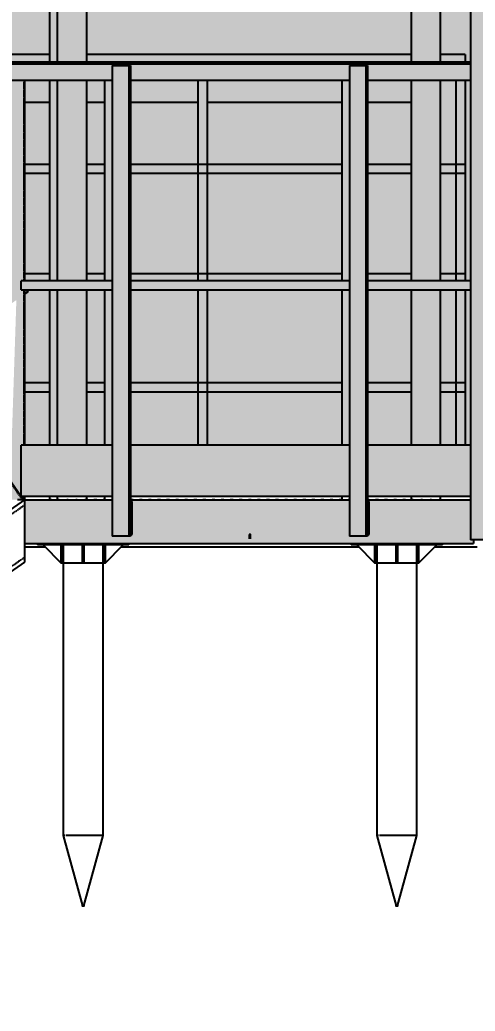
# Model space of a CAD drawing. Header units: millimetres. Extents: x 2162 to 93478, y -2737 to 52379.
# Drawn here: x 69810 to 71059, y 43236 to 45953 of the extents above; entities that cross this region are included whole.
import ezdxf

# ---------------------------------------------------------------- set-up
doc = ezdxf.new("R2010")
doc.units = ezdxf.units.MM
doc.linetypes.add('Штрих 2 х 1 мм', pattern=[3, 2, -1])
doc.layers.add('dimension', color=4, linetype='Continuous')
doc.styles.add('KOTE', font='romrust.shx', dxfattribs={"width": 0.8})
doc.dimstyles.new('ayala 100', dxfattribs={"dimscale": 50, "dimtxt": 6, "dimasz": 4.4, "dimexe": 3, "dimexo": 5, "dimgap": 1, "dimtad": 1, "dimtoh": 1, "dimdec": 0, "dimzin": 9, "dimdsep": 46, "dimtxsty": 'KOTE', "dimblk": 'ARCHTICK', "dimcen": 0, "dimdle": 3, "dimclrd": 4, "dimclre": 4, "dimclrt": 3, "dimadec": 0, "dimazin": 0, "dimtfac": 0.666667, "dimtdec": 0, "dimtix": 1, "dimtmove": 1, "dimatfit": 0, "dimfxl": 1, "dimtvp": 1, "dimtolj": 1, "dimarcsym": 0})

# ---------------------------------------------------------------- blocks, each defined once
blk = doc.blocks.new('_ArchTick')
at = {"color": 0, "linetype": 'ByBlock', "const_width": 0.15}
blk.add_lwpolyline([(-0.5, -0.5), (0.5, 0.5)], dxfattribs=at)
blk = doc.blocks.new('*D84')
at = {"layer": 'Defpoints', "color": 0, "transparency": 16777216}
for p in [(89203.7, 43687.6), (68603.7, 43380.8), (89203.7, 42288.2)]:
    blk.add_point(p, dxfattribs=at)
at = {"layer": 'dimension', "color": 4, "lineweight": -2, "transparency": 16777216}
for p, q in [((89203.7, 43437.6), (89203.7, 42138.2)), ((68603.7, 43130.8), (68603.7, 42138.2)), ((68453.7, 42288.2), (89353.7, 42288.2))]:
    blk.add_line(p, q, dxfattribs=at)
at = {"layer": 'dimension', "color": 4, "lineweight": -2, "transparency": 16777216, "xscale": 220, "yscale": 220, "zscale": 220, "rotation": 180}
blk.add_blockref('_ArchTick', (68603.7, 42288.2), dxfattribs=at)
at = {"layer": 'dimension', "color": 4, "lineweight": -2, "transparency": 16777216, "xscale": 220, "yscale": 220, "zscale": 220}
blk.add_blockref('_ArchTick', (89203.7, 42288.2), dxfattribs=at)
at = {"layer": 'dimension', "color": 3, "transparency": 16777216, "insert": (78903.7, 42488.2), "char_height": 300, "attachment_point": 5, "style": 'KOTE'}
blk.add_mtext('\\A1;20600', dxfattribs=at)

msp = doc.modelspace()

# ---------------------------------------------------------------- hatches: boundary and pattern name
at = {"true_color": 0x61993b}
h = msp.add_hatch(color=85, dxfattribs=at)
h.dxf.hatch_style = 1
h.paths.add_polyline_path([(71277.7, 47867.7), (71100.7, 47867.7), (71100.7, 44687.7), (71277.7, 44687.7)])
h.paths.add_polyline_path([(71277.7, 44687.7), (71100.7, 44687.7), (71100.7, 44527.7), (71277.7, 44527.7)])
h.paths.add_polyline_path([(71085.7, 44687.7), (71045.7, 44687.7), (71045.7, 44527.7), (71085.7, 44527.7)])
h.paths.add_polyline_path([(71100.7, 44687.7), (71085.7, 44687.7), (71085.7, 44527.7), (71100.7, 44527.7)])
h.paths.add_polyline_path([(71100.7, 47867.7), (71085.7, 47867.7), (71085.7, 44687.7), (71100.7, 44687.7)])
h.paths.add_polyline_path([(71085.7, 47867.7), (71045.7, 47867.7), (71045.7, 44687.7), (71085.7, 44687.7)])
h.paths.add_polyline_path([(71415.7, 47867.7), (71277.7, 47867.7), (71277.7, 44687.7), (71415.7, 44687.7)])
h.paths.add_polyline_path([(71415.7, 44687.7), (71277.7, 44687.7), (71277.7, 44527.7), (71415.7, 44527.7)])
h.paths.add_polyline_path([(71277.7, 47927.7), (71100.7, 47927.7), (71100.7, 47867.7), (71277.7, 47867.7)])
h.paths.add_polyline_path([(71085.7, 47927.7), (71045.7, 47927.7), (71045.7, 47867.7), (71085.7, 47867.7)])
h.paths.add_polyline_path([(71100.7, 47927.7), (71085.7, 47927.7), (71085.7, 47867.7), (71100.7, 47867.7)])
h.paths.add_polyline_path([(71415.7, 47927.7), (71277.7, 47927.7), (71277.7, 47867.7), (71415.7, 47867.7)])
at = {"true_color": 0xecece7}
h = msp.add_hatch(color=254, dxfattribs=at)
h.dxf.hatch_style = 1
h.paths.add_polyline_path([(71045.7, 47824.7), (69463.7, 47488.4), (69462.4, 47494.3), (69455.7, 47526), (69446.8, 47567.6), (70858.2, 47867.6), (70608.5, 47867.6), (68845.7, 47492.9), (68845.7, 46927.6), (69892.6, 46927.6), (69892.6, 46987.6), (69563.7, 46987.6), (69523.7, 46987.6), (69523.7, 47065.1), (69523.2, 47066.1), (69502.7, 47066.1), (69492.7, 47046.6), (69492.7, 47290.6), (69502.2, 47309.2), (69523.7, 47309.2), (69544.2, 47269.1), (69544.4, 47269.1), (69564.4, 47308.2), (69584.4, 47308.2), (69604.4, 47269.1), (69732.9, 47269.1), (69752.9, 47308.2), (69772.9, 47308.2), (69792.9, 47269.1), (69794.4, 47269.1), (69814.4, 47308.2), (69834.4, 47308.2), (69854.4, 47269.1), (69982.9, 47269.1), (70002.9, 47308.2), (70022.2, 47308.2), (70022.2, 47309.2), (70043.7, 47309.2), (70054.3, 47288.4), (70064.4, 47308.2), (70084.4, 47308.2), (70104.4, 47308.2), (70124.4, 47269.1), (70232.9, 47269.1), (70252.9, 47308.2), (70272.9, 47308.2), (70292.9, 47308.2), (70303.7, 47287.1), (70314.4, 47308.2), (70334.4, 47308.2), (70354.4, 47308.2), (70374.4, 47269.1), (70482.9, 47269.1), (70502.9, 47308.2), (70522.9, 47308.2), (70542.9, 47308.2), (70553, 47288.4), (70564.2, 47310.1), (70564.2, 47309.2), (70585.2, 47309.2), (70604.4, 47308.2), (70624.4, 47269.1), (70752.9, 47269.1), (70772.9, 47308.2), (70792.9, 47308.2), (70812.9, 47269.1), (70814.4, 47269.1), (70834.4, 47308.2), (70854.4, 47308.2), (70874.4, 47269.1), (71002.9, 47269.1), (71022.9, 47308.2), (71045.7, 47308.2)])
h.paths.add_polyline_path([(69892.6, 46927.6), (68845.7, 46927.6), (68845.7, 45727.6), (69347.5, 45727.6), (69484.6, 45823.6), (69484.6, 45837.6), (69504.6, 45837.6), (69516.1, 45821.2), (69504.6, 45813.2), (69504.6, 45727.6), (69533.7, 45727.6), (69533.7, 45817.6), (69558.7, 45817.6), (69558.7, 45727.6), (69591.5, 45727.6), (69591.5, 45817.6), (69591.2, 45837.6, -1), (69551.2, 45837.6, -1), (69591.2, 45837.6), (69591.5, 45857.6), (69892.6, 45857.6)])
h.paths.add_polyline_path([(70883.7, 46927.6), (69993.7, 46927.6), (69993.7, 45857.6), (70883.7, 45857.6)])
h.paths.add_polyline_path([(71045.7, 46927.6), (70963.7, 46927.6), (70963.7, 45857.6), (71031.5, 45857.6), (71031.5, 45837.6), (71045.7, 45837.6)])
h.paths.add_polyline_path([(69347.5, 45727.6), (68845.7, 45727.6), (68845.7, 45376.2)])
h.paths.add_polyline_path([(69484.6, 45614.9), (69484.6, 45727.6), (69382.4, 45727.6), (68949.8, 45424.7), (69036.4, 45301.1)])
h.paths.add_polyline_path([(68933.5, 45413.3), (68845.7, 45351.8), (68845.7, 45167.6), (69020, 45289.6)])
h.paths.add_polyline_path([(69038.4, 45263.4), (68845.7, 45128.4), (68845.7, 44788.4), (69198.2, 45035.2)])
h.paths.add_polyline_path([(69398.1, 45175.2), (69238.4, 45403.4), (69054.8, 45274.8), (69214.5, 45046.7)])
h.paths.add_polyline_path([(69484.6, 45575.8), (69268.9, 45424.7), (69428.6, 45196.6), (69484.6, 45235.8)])
h.paths.add_polyline_path([(69296.2, 44895.2), (69221.1, 45002.5), (68845.7, 44739.6), (68845.7, 44687.6), (68999.7, 44687.6)])
h.paths.add_polyline_path([(69484.6, 45027.2), (69484.6, 45051.7), (69421.1, 45142.5), (69237.5, 45013.9), (69312.6, 44906.7)])
h.paths.add_polyline_path([(69326.1, 44852.6), (69090.5, 44687.6), (69441.6, 44687.6)])
h.paths.add_polyline_path([(69484.6, 44963.6), (69342.4, 44864), (69466, 44687.6), (69484.6, 44687.6)])
h.paths.add_polyline_path([(69616.5, 44863.4), (69616.5, 44687.6), (69739.6, 44687.6)])
h.paths.add_polyline_path([(69591.5, 44899.1), (69558.7, 44945.9), (69558.7, 44932.6), (69558.7, 44687.6), (69591.5, 44687.6)])
h.paths.add_polyline_path([(69782.6, 44932.6), (69616.5, 44932.6), (69616.5, 44928.3), (69782.6, 44691)])
h.paths.add_polyline_path([(69782.6, 45172.2), (69616.5, 45055.9), (69616.5, 44957.6), (69782.6, 44957.6)])
h.paths.add_polyline_path([(69778, 45232.6), (69616.5, 45232.6), (69616.5, 45119.5)])
h.paths.add_polyline_path([(69558.7, 45232.6), (69533.7, 45232.6), (69533.7, 45061.5), (69558.7, 45079)])
h.paths.add_polyline_path([(69616.5, 45232.6), (69591.5, 45232.6), (69591.5, 45102), (69616.5, 45119.5)])
h.paths.add_polyline_path([(69616.5, 45055.9), (69591.5, 45038.4), (69591.5, 44964), (69596, 44957.6), (69616.5, 44957.6)])
h.paths.add_polyline_path([(69782.6, 45532.6), (69616.5, 45532.6), (69616.5, 45257.6), (69782.6, 45257.6)])
h.paths.add_polyline_path([(69616.5, 45532.6), (69591.5, 45532.6), (69591.5, 45257.6), (69616.5, 45257.6)])
h.paths.add_polyline_path([(69558.7, 45532.6), (69533.7, 45532.6), (69533.7, 45257.6), (69558.7, 45257.6)])
h.paths.add_polyline_path([(69782.6, 45727.6), (69701.4, 45727.6), (69616.5, 45668.1), (69616.5, 45557.6), (69782.6, 45557.6)])
h.paths.add_polyline_path([(69616.5, 45668.1), (69591.5, 45650.6), (69591.5, 45557.6), (69616.5, 45557.6)])
h.paths.add_polyline_path([(69558.7, 45627.6), (69533.7, 45610.1), (69533.7, 45557.6), (69558.7, 45557.6)])
h.paths.add_polyline_path([(69558.7, 45727.6), (69533.7, 45727.6), (69533.7, 45649.3), (69558.7, 45666.8)])
h.paths.add_polyline_path([(69616.5, 45727.6), (69591.5, 45727.6), (69591.5, 45689.8), (69616.5, 45707.3)])
h.paths.add_polyline_path([(69616.5, 45817.6), (69591.5, 45817.6), (69591.5, 45727.6), (69616.5, 45727.6)], flags=17)
h.paths.add_polyline_path([(69558.7, 45817.6), (69533.7, 45817.6), (69533.7, 45727.6), (69558.7, 45727.6)], flags=17)
h.paths.add_polyline_path([(69484.6, 45799.2), (69382.4, 45727.6), (69484.6, 45727.6)], flags=17)
h.paths.add_polyline_path([(69732.6, 45817.6), (69616.5, 45817.6), (69616.5, 45727.6), (69645.5, 45727.6), (69732.6, 45788.6), (69732.6, 45789.4)], flags=17)
h.paths.add_polyline_path([(69782.6, 45784.5), (69701.4, 45727.6), (69782.6, 45727.6)])
at = {"true_color": 0x61993b}
h = msp.add_hatch(color=85, dxfattribs=at)
h.dxf.hatch_style = 1
h.paths.add_polyline_path([(70883.7, 46987.6), (70083.7, 46987.6), (69993.7, 46987.6), (69993.7, 46927.6), (70883.7, 46927.6)])
h.paths.add_polyline_path([(69993.7, 46987.6), (69913.7, 46987.6), (69913.7, 45837.6), (69993.7, 45837.6)])
h.paths.add_polyline_path([(70963.7, 46987.6), (70883.7, 46987.6), (70883.7, 45837.6), (70963.7, 45837.6)])
h.paths.add_polyline_path([(71045.7, 46987.6), (70963.7, 46987.6), (70963.7, 46927.6), (71045.7, 46927.6)])
h.paths.add_polyline_path([(69913.7, 46987.6), (69892.6, 46987.6), (69892.6, 45837.6), (69913.7, 45837.6)])
h.paths.add_polyline_path([(70543.7, 47025.3), (70522.9, 47065.9), (70502.9, 47026.7), (70312.9, 47026.7), (70292.9, 47026.7), (70272.9, 47065.9), (70252.9, 47026.7), (70063.7, 47026.7), (70063.7, 46994), (70083.7, 46994), (70083.7, 46987.6), (70563.7, 46987.6), (70563.7, 46993.5), (70543.7, 46993.5)])
at = {"true_color": 0xecece7}
h = msp.add_hatch(color=254, dxfattribs=at)
h.dxf.hatch_style = 1
h.paths.add_polyline_path([(69892.6, 45857.6), (69591.5, 45857.6), (69591.5, 45837.6), (69591.5, 45817.6), (69616.5, 45817.6), (69732.6, 45817.6), (69732.6, 45827.1), (69732.6, 45832.6), (69732.6, 45834.4), (69732.6, 45837.6), (69753.7, 45837.6), (69892.6, 45837.6)])
at = {"true_color": 0x61993b}
h = msp.add_hatch(color=85, dxfattribs=at)
h.dxf.hatch_style = 1
h.paths.add_polyline_path([(70963.7, 45787.6), (70883.7, 45787.6), (70883.7, 45237.6), (70963.7, 45237.6)])
h.paths.add_polyline_path([(71045.7, 45832.6), (69753.7, 45832.6), (69753.7, 45827.1), (69753.7, 45789.4), (69753.7, 45787.6), (70063.7, 45787.6), (70063.7, 45827.6), (70065.5, 45827.6), (70103.2, 45827.6), (70108.7, 45827.6), (70110.5, 45827.6), (70113.7, 45827.6), (70113.7, 45787.6), (70713.7, 45787.6), (70713.7, 45827.6), (70715.5, 45827.6), (70753.2, 45827.6), (70758.7, 45827.6), (70760.5, 45827.6), (70763.7, 45827.6), (70763.7, 45787.6), (71045.7, 45787.6)])
h.paths.add_polyline_path([(70883.7, 45857.6), (69993.7, 45857.6), (69993.7, 45837.6), (70883.7, 45837.6)])
h.paths.add_polyline_path([(71031.5, 45857.6), (70963.7, 45857.6), (70963.7, 45837.6), (71031.5, 45837.6)])
h.paths.add_polyline_path([(71031.5, 45787.6), (71006.5, 45787.6), (71006.5, 45557.6), (71031.5, 45557.6)])
h.paths.add_polyline_path([(71031.5, 45532.6), (71006.5, 45532.6), (71006.5, 45257.6), (71031.5, 45257.6)])
h.paths.add_polyline_path([(71031.5, 45557.6), (71006.5, 45557.6), (71006.5, 45532.6), (71031.5, 45532.6)])
h.paths.add_polyline_path([(71006.5, 45557.6), (70963.7, 45557.6), (70963.7, 45532.6), (71006.5, 45532.6)])
h.paths.add_polyline_path([(70883.7, 45557.6), (70763.7, 45557.6), (70763.7, 45532.6), (70883.7, 45532.6)])
h.paths.add_polyline_path([(70692.6, 45557.6), (70324, 45557.6), (70324, 45532.6), (70692.6, 45532.6)])
h.paths.add_polyline_path([(70324, 45557.6), (70299, 45557.6), (70299, 45532.6), (70324, 45532.6)])
h.paths.add_polyline_path([(70324, 45787.6), (70299, 45787.6), (70299, 45557.6), (70324, 45557.6)])
h.paths.add_polyline_path([(70299, 45557.6), (70113.7, 45557.6), (70113.7, 45532.6), (70299, 45532.6)])
h = msp.add_hatch(color=85, dxfattribs=at)
h.dxf.hatch_style = 1
h.paths.add_polyline_path([(70113.7, 45827.8), (70063.7, 45827.8), (70063.7, 44682.5), (70063.7, 44537.8), (70113.7, 44537.8), (70113.8, 44612.8)])
h = msp.add_hatch(color=85, dxfattribs=at)
h.dxf.hatch_style = 1
h.paths.add_polyline_path([(70763.2, 45828.2), (70713.2, 45828.2), (70713.2, 44682.9), (70713.2, 44538.2), (70763.2, 44538.2), (70763.2, 44613.2)])
at = {"true_color": 0xecece7}
h = msp.add_hatch(color=254, dxfattribs=at)
h.dxf.hatch_style = 1
h.paths.add_polyline_path([(69892.6, 45787.6), (69823.7, 45787.6), (69823.7, 45727.6), (69892.6, 45727.6)])
h.paths.add_polyline_path([(69892.6, 45727.6), (69823.7, 45727.6), (69823.7, 45557.6), (69892.6, 45557.6)])
h.paths.add_polyline_path([(70042.6, 45787.6), (69993.7, 45787.6), (69993.7, 45727.6), (70042.6, 45727.6)])
h.paths.add_polyline_path([(70042.6, 45727.6), (69993.7, 45727.6), (69993.7, 45557.6), (70042.6, 45557.6)])
at = {"true_color": 0x61993b}
h = msp.add_hatch(color=85, dxfattribs=at)
h.dxf.hatch_style = 1
h.paths.add_polyline_path([(69993.7, 45787.6), (69913.7, 45787.6), (69913.7, 45237.6), (69993.7, 45237.6)])
h.paths.add_polyline_path([(69993.7, 45212.6), (69913.7, 45212.6), (69913.7, 44787.6), (69993.7, 44787.6)])
h.paths.add_polyline_path([(69913.7, 45212.6), (69892.6, 45212.6), (69892.6, 44787.6), (69913.7, 44787.6)])
h.paths.add_polyline_path([(69913.7, 45787.6), (69892.6, 45787.6), (69892.6, 45237.6), (69913.7, 45237.6)])
h = msp.add_hatch(color=85, dxfattribs=at)
h.dxf.hatch_style = 1
h.paths.add_polyline_path([(70067.8, 45787.4), (70042.8, 45787.4), (70042.7, 44787.7), (70067.7, 44787.7)])
at = {"true_color": 0xecece7}
h = msp.add_hatch(color=254, dxfattribs=at)
h.dxf.hatch_style = 1
h.paths.add_polyline_path([(70692.6, 45727.6), (70324, 45727.6), (70324, 45557.6), (70692.6, 45557.6)])
h.paths.add_polyline_path([(70299, 45727.6), (70113.7, 45727.6), (70113.7, 45557.6), (70299, 45557.6)])
h.paths.add_polyline_path([(70692.6, 45787.6), (70324, 45787.6), (70324, 45727.6), (70692.6, 45727.6)])
h.paths.add_polyline_path([(70299, 45787.6), (70113.7, 45787.6), (70113.7, 45727.6), (70299, 45727.6)])
h.paths.add_polyline_path([(70883.7, 45727.6), (70763.7, 45727.6), (70763.7, 45557.6), (70883.7, 45557.6)])
h.paths.add_polyline_path([(70883.7, 45787.6), (70763.7, 45787.6), (70763.7, 45727.6), (70883.7, 45727.6)])
h.paths.add_polyline_path([(71006.5, 45787.6), (70963.7, 45787.6), (70963.7, 45557.6), (71006.5, 45557.6)])
h.paths.add_polyline_path([(71045.7, 45787.6), (71031.5, 45787.6), (71031.5, 45237.6), (71045.7, 45237.6)])
h.paths.add_polyline_path([(70692.6, 45532.6), (70324, 45532.6), (70324, 45257.6), (70692.6, 45257.6)])
h.paths.add_polyline_path([(70299, 45532.6), (70113.7, 45532.6), (70113.7, 45257.6), (70299, 45257.6)])
h.paths.add_polyline_path([(70299, 45212.6), (70113.7, 45212.6), (70113.7, 44957.6), (70299, 44957.6)])
h.paths.add_polyline_path([(70692.6, 45212.6), (70324, 45212.6), (70324, 44957.6), (70692.6, 44957.6)])
h.paths.add_polyline_path([(70883.7, 45532.6), (70763.7, 45532.6), (70763.7, 45257.6), (70883.7, 45257.6)])
h.paths.add_polyline_path([(71006.5, 45532.6), (70963.7, 45532.6), (70963.7, 45257.6), (71006.5, 45257.6)])
h.paths.add_polyline_path([(70883.7, 45212.6), (70763.7, 45212.6), (70763.7, 44957.6), (70883.7, 44957.6)])
h.paths.add_polyline_path([(71006.5, 45212.6), (70963.7, 45212.6), (70963.7, 44957.6), (71006.5, 44957.6)])
at = {"true_color": 0x61993b}
h = msp.add_hatch(color=85, dxfattribs=at)
h.dxf.hatch_style = 1
h.paths.add_polyline_path([(70324, 45787.6), (70299, 45787.6), (70299, 45557.6), (70324, 45557.6)])
h = msp.add_hatch(color=85, dxfattribs=at)
h.dxf.hatch_style = 1
h.paths.add_polyline_path([(70717.8, 45787.3), (70692.8, 45787.3), (70692.6, 44787.6), (70717.6, 44787.6)])
h = msp.add_hatch(color=85, dxfattribs=at)
h.dxf.hatch_style = 1
h.paths.add_polyline_path([(71031.7, 45787.2), (71006.7, 45787.2), (71006.5, 44787.5), (71031.5, 44787.5)])
h = msp.add_hatch(color=85, dxfattribs=at)
h.dxf.hatch_style = 1
h.paths.add_polyline_path([(69823.7, 45785.8), (69784.6, 45785.9), (69782.6, 45235.8), (69784.6, 45173.6), (69800.6, 45184.9), (69782.6, 44637.6), (69823.7, 44637.6)])
h = msp.add_hatch(color=85, dxfattribs=at)
h.dxf.hatch_style = 1
h.paths.add_polyline_path([(70042.6, 45557.6), (69993.7, 45557.6), (69993.7, 45532.6), (70042.6, 45532.6)])
h.paths.add_polyline_path([(69892.6, 45557.6), (69823.7, 45557.6), (69823.7, 45532.6), (69892.6, 45532.6)])
at = {"true_color": 0xecece7}
h = msp.add_hatch(color=254, dxfattribs=at)
h.dxf.hatch_style = 1
h.paths.add_polyline_path([(69892.6, 45532.6), (69823.7, 45532.6), (69823.7, 45257.6), (69892.6, 45257.6)])
h.paths.add_polyline_path([(70042.6, 45532.6), (69993.7, 45532.6), (69993.7, 45257.6), (70042.6, 45257.6)])
h.paths.add_polyline_path([(69892.6, 45212.6), (69829, 45212.6), (69832.7, 45207.3), (69823.7, 45201), (69823.7, 44957.6), (69892.6, 44957.6)])
h.paths.add_polyline_path([(70042.6, 45212.6), (69993.7, 45212.6), (69993.7, 44957.6), (70042.6, 44957.6)])
h.paths.add_polyline_path([(70042.6, 45257.6), (69993.7, 45257.6), (69993.7, 45237.6), (70042.6, 45237.6)])
h.paths.add_polyline_path([(69892.6, 45257.6), (69823.7, 45257.6), (69823.7, 45237.6), (69892.6, 45237.6)])
at = {"true_color": 0x61993b}
h = msp.add_hatch(color=85, dxfattribs=at)
h.dxf.hatch_style = 1
h.paths.add_polyline_path([(70324, 45532.6), (70299, 45532.6), (70298.9, 44787.7), (70323.9, 44787.7)])
at = {"true_color": 0xecece7}
h = msp.add_hatch(color=254, dxfattribs=at)
h.dxf.hatch_style = 1
h.paths.add_polyline_path([(70299, 45257.6), (70113.7, 45257.6), (70113.7, 45237.6), (70299, 45237.6)])
h.paths.add_polyline_path([(70692.6, 45257.6), (70324, 45257.6), (70324, 45237.6), (70692.6, 45237.6)])
h.paths.add_polyline_path([(70883.7, 45257.6), (70763.7, 45257.6), (70763.7, 45237.6), (70883.7, 45237.6)])
h.paths.add_polyline_path([(71006.5, 45257.6), (70963.7, 45257.6), (70963.7, 45237.6), (71006.5, 45237.6)])
h.paths.add_polyline_path([(71045.7, 45237.6), (70763.7, 45237.6), (70763.7, 45212.6), (71045.7, 45212.6)])
at = {"true_color": 0x61993b}
h = msp.add_hatch(color=85, dxfattribs=at)
h.dxf.hatch_style = 1
h.paths.add_polyline_path([(70995.8, 45212.5), (70995.8, 45237.5), (69813.6, 45237.7), (69813.6, 45212.7)])
at = {"true_color": 0xecece7}
h = msp.add_hatch(color=254, dxfattribs=at)
h.dxf.hatch_style = 1
h.paths.add_polyline_path([(70299, 44932.6), (70113.7, 44932.6), (70113.7, 44787.6), (70299, 44787.6)])
h.paths.add_polyline_path([(70692.6, 44932.6), (70324, 44932.6), (70324, 44787.6), (70692.6, 44787.6)])
h.paths.add_polyline_path([(70883.7, 44932.6), (70763.7, 44932.6), (70763.7, 44787.6), (70883.7, 44787.6)])
h.paths.add_polyline_path([(71006.5, 44932.6), (70963.7, 44932.6), (70963.7, 44787.6), (71006.5, 44787.6)])
h.paths.add_polyline_path([(71045.7, 45212.6), (71031.5, 45212.6), (71031.5, 44787.6), (71045.7, 44787.6)])
at = {"true_color": 0x61993b}
h = msp.add_hatch(color=85, dxfattribs=at)
h.dxf.hatch_style = 1
h.paths.add_polyline_path([(70963.7, 45212.6), (70883.7, 45212.6), (70883.7, 44787.6), (70963.7, 44787.6)])
h = msp.add_hatch(color=85, dxfattribs=at)
h.dxf.hatch_style = 1
h.paths.add_polyline_path([(71005.8, 44932.3), (71005.8, 44957.3), (69823.6, 44957.5), (69823.6, 44932.5)])
at = {"true_color": 0xecece7}
h = msp.add_hatch(color=254, dxfattribs=at)
h.dxf.hatch_style = 1
h.paths.add_polyline_path([(69892.6, 44932.6), (69823.7, 44932.6), (69823.7, 44787.6), (69892.6, 44787.6)])
h.paths.add_polyline_path([(70042.6, 44932.6), (69993.7, 44932.6), (69993.7, 44787.6), (70042.6, 44787.6)])
at = {"true_color": 0x61993b}
h = msp.add_hatch(color=85, dxfattribs=at)
h.dxf.hatch_style = 1
h.paths.add_polyline_path([(70713.7, 44787.6), (70113.7, 44787.6), (70113.7, 44687.6), (70713.7, 44687.6)])
h.paths.add_polyline_path([(70713.7, 44687.6), (70113.7, 44687.6), (70113.7, 44647.6), (70713.7, 44647.6)])
h.paths.add_polyline_path([(70063.7, 44787.6), (69813.7, 44787.6), (69813.7, 44687.6), (70063.7, 44687.6)])
h.paths.add_polyline_path([(70063.7, 44687.6), (69813.7, 44687.6), (69813.7, 44647.6), (70063.7, 44647.6)])
h.paths.add_polyline_path([(70713.7, 44637.6), (70113.7, 44637.6), (70113.7, 44632.6), (70117.7, 44632.6), (70117.7, 44542.6), (70113.7, 44542.6), (70113.7, 44537.6), (70110.5, 44537.6), (70108.7, 44537.6), (70103.2, 44537.6), (70065.5, 44537.6), (70063.7, 44537.6), (70063.7, 44637.6), (69823.7, 44637.6), (69823.7, 44635.6), (69823.7, 44632.6), (69823.7, 44628.1), (69823.7, 44620.6), (69823.7, 44534.6), (69823.7, 44527.2), (69823.7, 44522.6), (69823.7, 44519.6), (69823.7, 44517.6), (71053.7, 44517.6), (71053.7, 44519.6), (71053.7, 44522.6), (71053.7, 44527.6), (71045.7, 44527.6), (71045.7, 44637.6), (70763.7, 44637.6), (70763.7, 44632.6), (70767.7, 44632.6), (70767.7, 44542.6), (70763.7, 44542.6), (70763.7, 44537.6), (70760.5, 44537.6), (70758.7, 44537.6), (70753.2, 44537.6), (70715.5, 44537.6), (70713.7, 44537.6)])
h = msp.add_hatch(color=85, dxfattribs=at)
h.dxf.hatch_style = 1
h.paths.add_polyline_path([(71045.7, 44787.6), (70763.7, 44787.6), (70763.7, 44687.6), (71045.7, 44687.6)])
h.paths.add_polyline_path([(71045.7, 44687.6), (70763.7, 44687.6), (70763.7, 44647.6), (71045.7, 44647.6)])

# ---------------------------------------------------------------- linework, layer by layer
at = {"color": 0}
for p, q in [((71045.7, 47927.6), (71045.7, 44527.6)), ((69892.6, 45857.6), (69591.5, 45857.6)), ((70883.7, 45857.6), (69993.7, 45857.6)), ((71031.5, 45857.6), (70963.7, 45857.6)), ((71031.5, 45857.6), (71031.5, 45837.6)), ((69753.7, 45837.6), (71045.7, 45837.6)), ((69753.7, 45832.6), (71045.7, 45832.6)), ((70063.7, 45827.6), (70063.7, 44537.6)), ((70065.5, 45827.6), (70103.2, 45827.6)), ((70103.2, 45827.6), (70108.7, 45827.6)), ((70108.7, 45827.6), (70108.7, 44537.6)), ((70110.5, 45827.6), (70113.7, 45827.6)), ((70113.7, 45827.6), (70113.7, 44537.6)), ((70713.7, 45827.6), (70713.7, 44537.6)), ((70715.5, 45827.6), (70753.2, 45827.6)), ((70753.2, 45827.6), (70758.7, 45827.6)), ((70758.7, 45827.6), (70758.7, 44537.6)), ((70760.5, 45827.6), (70763.7, 45827.6)), ((70763.7, 45827.6), (70763.7, 44537.6)), ((69753.7, 45787.6), (70063.9, 45787.6)), ((69823.7, 45237.6), (69823.7, 45787.9)), ((70042.6, 45787.6), (70042.6, 45237.6)), ((70113.7, 45787.6), (70713.9, 45787.6)), ((70692.6, 45787.6), (70692.6, 45237.6)), ((70763.7, 45787.6), (71045.7, 45787.6)), ((69823.7, 45557.6), (69892.6, 45557.6)), ((69993.7, 45557.6), (70042.6, 45557.6)), ((70113.7, 45557.6), (70692.6, 45557.6)), ((70763.7, 45557.6), (70883.7, 45557.6)), ((70963.7, 45557.6), (71031.5, 45557.6)), ((71031.5, 45557.6), (71031.5, 45532.6)), ((69823.7, 45532.6), (69892.6, 45532.6)), ((69993.7, 45532.6), (70042.6, 45532.6)), ((70113.7, 45532.6), (70692.6, 45532.6)), ((70763.7, 45532.6), (70883.7, 45532.6)), ((70963.7, 45532.6), (71031.5, 45532.6)), ((69821.2, 44635.9), (69268.9, 45424.7)), ((69823.7, 45257.6), (69892.6, 45257.6)), ((69993.7, 45257.6), (70042.6, 45257.6)), ((70113.7, 45257.6), (70692.6, 45257.6)), ((70763.7, 45257.6), (70883.7, 45257.6)), ((70963.7, 45257.6), (71031.5, 45257.6)), ((71031.5, 45257.6), (71031.5, 45237.6)), ((69813.7, 45212.6), (69813.7, 45237.6)), ((70064.6, 45237.6), (69813.7, 45237.6)), ((70714.6, 45237.6), (70113.7, 45237.6)), ((71045.7, 45237.6), (70763.7, 45237.6)), ((69813.7, 45212.6), (70065, 45212.6)), ((69823.7, 44787.6), (69823.7, 45212.6)), ((69823.7, 45201), (69832.7, 45207.3)), ((69829, 45212.6), (69832.7, 45207.3)), ((70042.6, 45212.6), (70042.6, 44787.6)), ((70108.5, 45212.6), (70110, 45212.6)), ((70113.7, 45212.6), (70715, 45212.6)), ((70692.6, 45212.6), (70692.6, 44787.6)), ((70758.5, 45212.6), (70760, 45212.6)), ((70763.7, 45212.6), (71045.7, 45212.6)), ((69892.6, 44957.6), (69823.7, 44957.6)), ((70042.6, 44957.6), (69993.7, 44957.6)), ((70692.6, 44957.6), (70113.7, 44957.6)), ((70883.7, 44957.6), (70763.7, 44957.6)), ((71031.5, 44957.6), (70963.7, 44957.6)), ((71031.5, 44957.6), (71031.5, 44932.6)), ((69892.6, 44932.6), (69823.7, 44932.6)), ((70042.6, 44932.6), (69993.7, 44932.6)), ((70692.6, 44932.6), (70113.7, 44932.6)), ((70883.7, 44932.6), (70763.7, 44932.6)), ((71031.5, 44932.6), (70963.7, 44932.6)), ((69813.7, 44647.6), (69813.7, 44787.6)), ((70064.3, 44787.6), (69813.7, 44787.6)), ((70714.3, 44787.6), (70113.7, 44787.6)), ((71045.7, 44787.6), (70763.7, 44787.6)), ((69813.7, 44647.6), (70063.9, 44647.6)), ((69823.7, 44637.6), (69823.7, 44647.6)), ((70042.6, 44647.6), (70042.6, 44637.6)), ((70113.7, 44647.6), (70713.9, 44647.6)), ((70692.6, 44647.6), (70692.6, 44637.6)), ((70763.7, 44647.6), (71045.7, 44647.6)), ((68466.9, 43687.6), (69823.7, 44637.6)), ((69823.7, 44637.6), (69803.7, 44637.6)), ((69823.7, 44635.6), (69823.7, 44637.6)), ((69823.7, 44637.6), (70063.9, 44637.6)), ((69823.7, 44632.6), (69823.7, 44635.6)), ((69823.7, 44628.1), (69823.7, 44632.6)), ((69823.7, 44620.6), (69823.7, 44628.1)), ((69823.7, 44534.6), (69823.7, 44620.6)), ((69892.6, 44638), (69896.6, 44638)), ((69913.7, 44638), (69917.7, 44638)), ((69938.6, 44638), (69942.6, 44638)), ((69963.5, 44638), (69967.5, 44638)), ((69988.4, 44638), (69992.4, 44638)), ((69993.7, 44638), (69996.2, 44638)), ((70013.3, 44638), (70017.3, 44638)), ((70017.3, 44638), (70021.1, 44638)), ((70038.2, 44638), (70042.2, 44638)), ((70113.7, 44638), (70116.9, 44638)), ((70113.7, 44637.6), (70713.9, 44637.6)), ((70117.7, 44632.6), (70113.7, 44632.6)), ((70116.9, 44638), (70120.8, 44638)), ((70117.7, 44542.6), (70117.7, 44632.6)), ((70137.8, 44638), (70141.8, 44638)), ((70141.8, 44638), (70145.7, 44638)), ((70162.7, 44638), (70166.7, 44638)), ((70166.6, 44638), (70170.6, 44638)), ((70187.6, 44638), (70191.6, 44638)), ((70191.6, 44638), (70195.5, 44638)), ((70212.5, 44638), (70216.5, 44638)), ((70216.5, 44638), (70220.4, 44638)), ((70237.4, 44638), (70241.4, 44638)), ((70241.4, 44638), (70245.3, 44638)), ((70262.3, 44638), (70266.3, 44638)), ((70266.3, 44638), (70270.2, 44638)), ((70287.2, 44638), (70291.2, 44638)), ((70291.2, 44638), (70295.1, 44638)), ((70312.2, 44638), (70316.2, 44638)), ((70316.2, 44638), (70320, 44638)), ((70337.1, 44638), (70341.1, 44638)), ((70341.1, 44638), (70344.9, 44638)), ((70362, 44638), (70366, 44638)), ((70366, 44638), (70369.8, 44638)), ((70386.9, 44638), (70390.9, 44638)), ((70390.9, 44638), (70394.7, 44638)), ((70411.8, 44638), (70415.8, 44638)), ((70415.8, 44638), (70419.6, 44638)), ((70436.7, 44638), (70440.7, 44638)), ((70440.7, 44638), (70444.5, 44638)), ((70461.6, 44638), (70465.6, 44638)), ((70465.6, 44638), (70469.4, 44638)), ((70486.5, 44638), (70490.5, 44638)), ((70490.5, 44638), (70494.3, 44638)), ((70511.4, 44638), (70515.4, 44638)), ((70515.4, 44638), (70519.2, 44638)), ((70536.3, 44638), (70540.3, 44638)), ((70540.3, 44638), (70544.1, 44638)), ((70561.2, 44638), (70565.2, 44638)), ((70565.2, 44638), (70569.1, 44638)), ((70586.1, 44638), (70590.1, 44638)), ((70590.1, 44638), (70594, 44638)), ((70611, 44638), (70615, 44638)), ((70615, 44638), (70618.9, 44638)), ((70635.9, 44638), (70639.9, 44638)), ((70639.9, 44638), (70643.8, 44638)), ((70660.8, 44638), (70664.8, 44638)), ((70664.8, 44638), (70668.7, 44638)), ((70685.7, 44638), (70689.7, 44638)), ((70689.7, 44638), (70692.9, 44638)), ((70710.6, 44638), (70713.9, 44638)), ((70763.7, 44637.6), (71045.7, 44637.6)), ((70767.7, 44632.6), (70763.7, 44632.6)), ((70764.4, 44638), (70768.3, 44638)), ((70767.7, 44542.6), (70767.7, 44632.6)), ((70785.3, 44638), (70789.3, 44638)), ((70789.3, 44638), (70793.2, 44638)), ((70810.2, 44638), (70814.2, 44638)), ((70814.2, 44638), (70818.1, 44638)), ((70835.2, 44638), (70839.2, 44638)), ((70839.2, 44638), (70843, 44638)), ((70860.1, 44638), (70864.1, 44638)), ((70864.1, 44638), (70867.9, 44638)), ((70885, 44638), (70889, 44638)), ((70909.9, 44638), (70913.9, 44638)), ((70934.8, 44638), (70938.8, 44638)), ((70959.7, 44638), (70963.7, 44638)), ((70065.5, 44537.6), (70063.7, 44537.6)), ((70103.2, 44537.6), (70065.5, 44537.6)), ((70110.5, 44537.6), (70108.7, 44537.6)), ((70113.7, 44537.6), (70110.5, 44537.6)), ((70113.7, 44542.6), (70117.7, 44542.6)), ((70441.5, 44542.6), (70438.7, 44542.6)), ((70438.7, 44542.6), (70438.7, 44530.6)), ((70442.7, 44530.6), (70442.7, 44541.4)), ((70715.5, 44537.6), (70713.7, 44537.6)), ((70753.2, 44537.6), (70715.5, 44537.6)), ((70760.5, 44537.6), (70758.7, 44537.6)), ((70763.7, 44537.6), (70760.5, 44537.6)), ((70763.7, 44542.6), (70767.7, 44542.6)), ((69823.7, 44527.2), (69823.7, 44534.6)), ((69823.7, 44522.6), (69823.7, 44527.2)), ((69823.7, 44519.6), (69823.7, 44522.6)), ((69823.7, 44517.6), (69823.7, 44519.6)), ((69823.7, 44489.2), (69823.7, 44517.6)), ((69823.7, 44517.6), (71053.7, 44517.6)), ((69858.7, 44517.6), (69858.7, 44513.6)), ((70108.7, 44513.6), (69858.7, 44513.6)), ((69873.8, 44513.6), (69923.7, 44463.7)), ((69923.7, 44463.7), (69923.7, 44513.6)), ((69923.7, 44513.6), (69923.7, 44463.6)), ((69928.7, 44513.6), (69928.7, 43717.6)), ((69981.7, 44463.6), (69981.7, 44513.6)), ((69985.7, 44513.6), (69985.7, 44463.6)), ((70038.7, 43717.6), (70038.7, 44513.6)), ((70043.7, 44513.6), (70043.7, 44463.7)), ((70043.7, 44463.7), (70093.6, 44513.6)), ((70043.7, 44463.6), (70043.7, 44513.6)), ((70108.7, 44513.6), (70108.7, 44517.6)), ((70718.7, 44517.6), (70718.7, 44513.6)), ((70968.7, 44513.6), (70718.7, 44513.6)), ((70733.8, 44513.6), (70783.7, 44463.7)), ((70783.7, 44463.7), (70783.7, 44513.6)), ((70783.7, 44513.6), (70783.7, 44463.6)), ((70788.7, 44513.6), (70788.7, 43717.6)), ((70841.7, 44463.6), (70841.7, 44513.6)), ((70845.7, 44513.6), (70845.7, 44463.6)), ((70898.7, 43717.6), (70898.7, 44513.6)), ((70903.7, 44513.6), (70903.7, 44463.7)), ((70903.7, 44463.7), (70953.6, 44513.6)), ((70903.7, 44463.6), (70903.7, 44513.6)), ((70968.7, 44513.6), (70968.7, 44517.6)), ((71360.7, 44527.6), (71045.7, 44527.6)), ((71053.7, 44527.6), (71053.7, 44527.2)), ((71053.7, 44527.2), (71053.7, 44522.6)), ((71053.7, 44522.6), (71053.7, 44519.6)), ((71053.7, 44519.6), (71053.7, 44517.6)), ((68711, 43687.6), (69823.7, 44466.7)), ((69823.7, 44473), (69823.7, 44479.5)), ((69823.7, 44466.7), (69823.7, 44469.4)), ((69985.7, 44463.6), (69981.7, 44463.6)), ((70845.7, 44463.6), (70841.7, 44463.6)), ((69928.7, 43717.6), (69981.8, 43524.5)), ((69985.6, 43524.5), (70038.7, 43717.6)), ((70788.7, 43717.6), (70841.8, 43524.5)), ((70845.6, 43524.5), (70898.7, 43717.6))]:
    msp.add_line(p, q, dxfattribs=at)
for p, q in [((69892.6, 45837.6), (69892.6, 46987.6)), ((69913.7, 45837.6), (69913.7, 46987.6)), ((69993.7, 45837.6), (69993.7, 46987.6)), ((70883.7, 45837.6), (70883.7, 46987.6)), ((70963.7, 45837.6), (70963.7, 46987.6)), ((70063.7, 45827.6), (70065.5, 45827.6)), ((70108.7, 45827.6), (70110.5, 45827.6)), ((70713.7, 45827.6), (70715.5, 45827.6)), ((70758.7, 45827.6), (70760.5, 45827.6)), ((69892.6, 45237.6), (69892.6, 45787.6)), ((69913.7, 45237.6), (69913.7, 45787.9)), ((69993.7, 45237.6), (69993.7, 45787.9)), ((70299, 45237.6), (70299, 45787.6)), ((70324, 45787.6), (70324, 45237.6)), ((70883.7, 45237.6), (70883.7, 45787.9)), ((70963.7, 45237.6), (70963.7, 45787.9)), ((71006.5, 45237.6), (71006.5, 45787.6)), ((71031.5, 45787.6), (71031.5, 45237.6)), ((69823.7, 45727.6), (69892.6, 45727.6)), ((69993.7, 45727.6), (70042.6, 45727.6)), ((70113.7, 45727.6), (70299, 45727.6)), ((70324, 45727.6), (70692.6, 45727.6)), ((70763.7, 45727.6), (70883.7, 45727.6)), ((69892.6, 44787.6), (69892.6, 45212.6)), ((69913.7, 44787.6), (69913.7, 45212.6)), ((69993.7, 44787.6), (69993.7, 45212.6)), ((70299, 44787.6), (70299, 45212.6)), ((70324, 45212.6), (70324, 44787.6)), ((70883.7, 44787.6), (70883.7, 45212.6)), ((70963.7, 44787.6), (70963.7, 45212.6)), ((71006.5, 44787.6), (71006.5, 45212.6)), ((71031.5, 45212.6), (71031.5, 44787.6)), ((69892.6, 44638), (69892.6, 44647.6)), ((69913.7, 44638), (69913.7, 44647.6)), ((69993.7, 44637.6), (69993.7, 44647.6)), ((70883.7, 44637.6), (70883.7, 44647.6)), ((70963.7, 44638), (70963.7, 44647.6)), ((70108.7, 44537.6), (70103.2, 44537.6)), ((70758.7, 44537.6), (70753.2, 44537.6)), ((69879.8, 44507.6), (69823.7, 44507.6)), ((70739.8, 44507.6), (70087.6, 44507.6)), ((71063.7, 44507.6), (70947.6, 44507.6)), ((69981.7, 44463.6), (69923.7, 44463.6)), ((70043.7, 44463.6), (69985.7, 44463.6)), ((70841.7, 44463.6), (70783.7, 44463.6)), ((70903.7, 44463.6), (70845.7, 44463.6)), ((69933.7, 43717.6), (69928.7, 43717.6)), ((69947.9, 43717.6), (69936, 43717.6)), ((69951.2, 43717.6), (69947.9, 43717.6)), ((69970.7, 43717.6), (69951.1, 43717.6)), ((69973.2, 43717.6), (69971.4, 43717.6)), ((69994.2, 43717.6), (69973.1, 43717.6)), ((69995.9, 43717.6), (69994.2, 43717.6)), ((70016.2, 43717.6), (69996.6, 43717.6)), ((70019.5, 43717.6), (70016.2, 43717.6)), ((70031.3, 43717.6), (70019.4, 43717.6)), ((70033.2, 43717.6), (70031.8, 43717.6)), ((70038.7, 43717.6), (70033.6, 43717.6)), ((70793.7, 43717.6), (70788.7, 43717.6)), ((70807.9, 43717.6), (70796, 43717.6)), ((70811.2, 43717.6), (70807.9, 43717.6)), ((70830.7, 43717.6), (70811.1, 43717.6)), ((70833.2, 43717.6), (70831.4, 43717.6)), ((70854.2, 43717.6), (70833.1, 43717.6)), ((70855.9, 43717.6), (70854.2, 43717.6)), ((70876.2, 43717.6), (70856.6, 43717.6)), ((70879.5, 43717.6), (70876.2, 43717.6)), ((70891.3, 43717.6), (70879.4, 43717.6)), ((70893.2, 43717.6), (70891.8, 43717.6)), ((70898.7, 43717.6), (70893.6, 43717.6)), ((69985.6, 43524.5), (69981.8, 43524.5)), ((70845.6, 43524.5), (70841.8, 43524.5))]:
    msp.add_line(p, q)
at = {"linetype": 'Штрих 2 х 1 мм'}
for p, q in [((69821.7, 45237.6), (69821.7, 45787.9)), ((69819.6, 44634.8), (69267.2, 45423.6)), ((69821.7, 44787.6), (69821.7, 45212.6)), ((69823.7, 45203.4), (69831.6, 45209)), ((69821.7, 44637.6), (69821.7, 44647.6)), ((68486.8, 43687.6), (69823.7, 44623.7)), ((68691.2, 43687.6), (69823.7, 44480.6))]:
    msp.add_line(p, q, dxfattribs=at)
at = {"color": 0, "flags": 128}
for points in [[(69823.7, 44479.5), (69823.7, 44480), (69823.7, 44480.8), (69823.7, 44482), (69823.7, 44483.5), (69823.7, 44485.3), (69823.7, 44487.2), (69823.7, 44489.2)], [(69823.7, 44469.4), (69823.7, 44470.1), (69823.7, 44470.8), (69823.7, 44471.5), (69823.7, 44472.1), (69823.7, 44472.5), (69823.7, 44472.8), (69823.7, 44473)], [(69983.6, 43523.3), (69983.6, 43523.3), (69983.5, 43523.3), (69983.4, 43523.3), (69983.3, 43523.3), (69983.2, 43523.3), (69983.2, 43523.3), (69983.1, 43523.3), (69983, 43523.4), (69982.9, 43523.4), (69982.9, 43523.4), (69982.8, 43523.5), (69982.7, 43523.5), (69982.6, 43523.5), (69982.6, 43523.6), (69982.5, 43523.6), (69982.4, 43523.7), (69982.4, 43523.7), (69982.3, 43523.8), (69982.3, 43523.8), (69982.2, 43523.9), (69982.1, 43523.9), (69982.1, 43524), (69982, 43524.1), (69982, 43524.1), (69981.9, 43524.2), (69981.9, 43524.3), (69981.9, 43524.3), (69981.8, 43524.4), (69981.8, 43524.5), (69981.8, 43524.5)], [(69985.6, 43524.5), (69985.5, 43524.4), (69985.5, 43524.4), (69985.5, 43524.3), (69985.4, 43524.2), (69985.4, 43524.2), (69985.3, 43524.1), (69985.3, 43524), (69985.2, 43524), (69985.2, 43523.9), (69985.1, 43523.9), (69985.1, 43523.8), (69985, 43523.7), (69984.9, 43523.7), (69984.9, 43523.6), (69984.8, 43523.6), (69984.7, 43523.6), (69984.7, 43523.5), (69984.6, 43523.5), (69984.5, 43523.4), (69984.5, 43523.4), (69984.4, 43523.4), (69984.3, 43523.4), (69984.2, 43523.3), (69984.2, 43523.3), (69984.1, 43523.3), (69984, 43523.3), (69983.9, 43523.3), (69983.8, 43523.3), (69983.7, 43523.3), (69983.7, 43523.3)], [(70843.6, 43523.3), (70843.6, 43523.3), (70843.5, 43523.3), (70843.4, 43523.3), (70843.3, 43523.3), (70843.2, 43523.3), (70843.2, 43523.3), (70843.1, 43523.3), (70843, 43523.4), (70842.9, 43523.4), (70842.9, 43523.4), (70842.8, 43523.5), (70842.7, 43523.5), (70842.6, 43523.5), (70842.6, 43523.6), (70842.5, 43523.6), (70842.4, 43523.7), (70842.4, 43523.7), (70842.3, 43523.8), (70842.3, 43523.8), (70842.2, 43523.9), (70842.1, 43523.9), (70842.1, 43524), (70842, 43524.1), (70842, 43524.1), (70841.9, 43524.2), (70841.9, 43524.3), (70841.9, 43524.3), (70841.8, 43524.4), (70841.8, 43524.5), (70841.8, 43524.5)], [(70845.6, 43524.5), (70845.5, 43524.4), (70845.5, 43524.4), (70845.5, 43524.3), (70845.4, 43524.2), (70845.4, 43524.2), (70845.3, 43524.1), (70845.3, 43524), (70845.2, 43524), (70845.2, 43523.9), (70845.1, 43523.9), (70845.1, 43523.8), (70845, 43523.7), (70844.9, 43523.7), (70844.9, 43523.6), (70844.8, 43523.6), (70844.7, 43523.6), (70844.7, 43523.5), (70844.6, 43523.5), (70844.5, 43523.4), (70844.5, 43523.4), (70844.4, 43523.4), (70844.3, 43523.4), (70844.2, 43523.3), (70844.2, 43523.3), (70844.1, 43523.3), (70844, 43523.3), (70843.9, 43523.3), (70843.8, 43523.3), (70843.7, 43523.3), (70843.7, 43523.3)]]:
    msp.add_lwpolyline(points, dxfattribs=at)
at = {"color": 0}
msp.add_arc((70441.5, 44541.4), 1.2, 0, 90, dxfattribs=at)

# ---------------------------------------------------------------- dimensions: what is measured, and where the dimension line sits
at = {"layer": 'dimension'}
dim = msp.add_linear_dim(base=(89203.7, 42288.2), p1=(68603.7, 43380.8), p2=(89203.7, 43687.6), dimstyle='ayala 100', dxfattribs=at)
dim.commit()
dim.dimension.update_dxf_attribs({"geometry": '*D84', "text_midpoint": (78903.7, 42488.2)})

doc.saveas('drawing.dxf')
